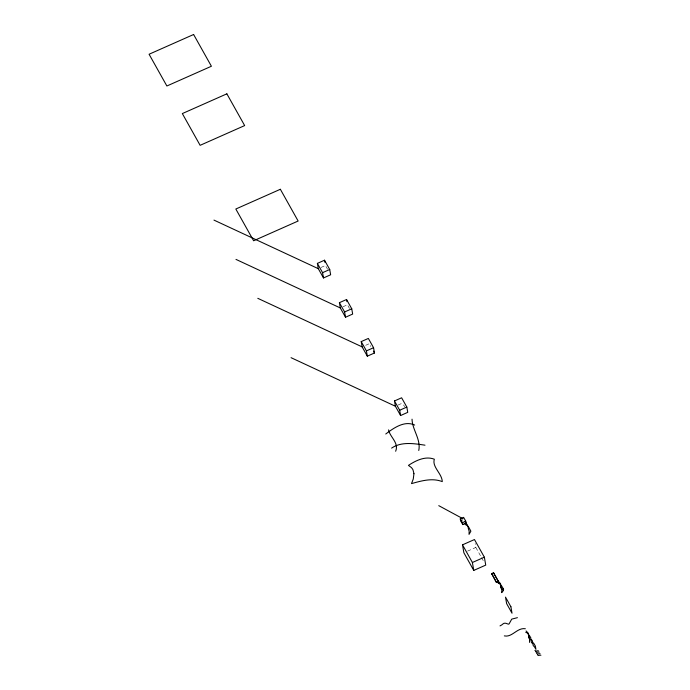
<?xml version="1.0" encoding="UTF-8"?>
<svg xmlns="http://www.w3.org/2000/svg" width="690" height="690" viewBox="0 0 690 690"><rect width="100%" height="100%" fill="white"/><g stroke="black" fill="none" stroke-linecap="round" stroke-linejoin="round"><path stroke-width="0.52" stroke-dasharray="3.45 2.59" d="M320.971 267.478L325.439 265.495L327.517 269.212M342.99 306.774L347.458 304.79M365.7 345.302L369.271 343.715L370.832 346.501M398.07 405.056L402.537 403.072M467.553 551.12L475.833 547.446L475.151 543.487M347.976 305.722L349.537 308.508M403.581 404.927L404.616 406.781M475.833 547.446L481.042 556.744M481.56 557.667L483.647 561.393"/><path stroke-width="1.03" d="M418.77 450.484C421.081 439.271 412.24 429.767 412.034 419.166M529.575 642.416L529.489 638.612A7.694 6.486 -9.8 0 1 528.678 636.991L528.428 633.472L525.737 632.29M395.663 451.26C399.148 442.747 390.066 437.296 388.548 429.887M385.762 434.001C393.705 428.041 404.375 420.331 414.673 425.04M391.61 448.112C401.339 441.428 414.06 443.541 424.997 445.188M317.383 263.382L324.524 260.216L329.725 269.497L330.639 274.784L323.498 277.949L318.288 268.669L317.383 263.382L322.584 272.671L323.498 277.949M322.584 272.671L329.725 269.497M339.402 302.677L346.544 299.512L351.753 308.792L352.659 314.071L345.518 317.245L340.317 307.964L339.402 302.677L344.603 311.966L345.518 317.245M344.603 311.966L351.753 308.792M361.215 341.602L368.356 338.436L373.566 347.717L374.472 352.995L367.33 356.169L362.129 346.88L361.215 341.602L366.416 350.891L367.33 356.169M366.416 350.891L373.566 347.717M394.482 400.959L401.623 397.794L406.824 407.074L407.738 412.353L400.597 415.527L395.387 406.238L394.482 400.959L399.683 410.248L400.597 415.527M399.683 410.248L406.824 407.074M460.282 518.837L463.602 517.371L465.759 521.217L466.078 523.098L462.766 524.573L460.609 520.726L460.282 518.837L462.438 522.684L462.766 524.573M460.609 520.726L462.266 519.993M462.438 522.684L465.759 521.217M462.507 544.841L474.47 539.537L484.363 557.192L485.734 565.11L473.771 570.414L463.87 552.75L462.507 544.841L472.4 562.497L473.771 570.414M472.4 562.497L484.363 557.192M491.703 573.657L493.626 572.803L498.327 581.196L496.49 582.515L491.703 573.657L496.49 582.515M491.78 574.123L493.626 572.803M496.403 582.05L498.327 581.196M517.422 617.671L511.73 619.128L509.091 623.898A1.785 1.509 -9.8 0 1 508.383 624.157C502.838 621.69 503.778 624.364 500.017 625.899M525.34 628.737C517.129 627.408 512.23 637.655 504.321 635.878M538.467 650.86L538.14 650.808A2.286 1.932 -9.8 0 0 537.337 650.843L535.983 651.119L534.914 650.42M539.183 652.154L538.864 652.102A2.286 1.932 -9.8 0 0 538.062 652.128L536.708 652.404L535.638 651.705M540.089 653.758L539.761 653.706A2.286 1.932 -9.8 0 0 538.959 653.741L537.605 654.017L536.535 653.318M540.917 655.241L540.589 655.19A2.286 1.932 -9.8 0 0 539.787 655.215L538.433 655.491L537.363 654.793M503.07 588.389L501.518 585.724A5.063 4.269 -9.8 0 0 501.018 585.267L500.552 584.896A0.888 0.75 -9.8 0 1 500.371 584.594L500.172 583.602A4.287 3.614 -9.8 0 0 499.888 582.912L498.197 581.17L497.594 581.851A3.295 1.259 19.3 0 0 497.844 582.515L500.535 583.697L500.785 587.216A7.694 6.486 -9.8 0 0 501.535 588.794L503.398 590.243M531.291 640.018L528.954 637.957L528.79 636.258A10.04 8.47 -9.8 0 0 528.368 634.076M213.96 220.101L318.288 268.669M235.98 259.397L340.317 307.964M257.793 298.322L362.129 346.88M291.059 357.679L395.387 406.238M438.754 505.658L462.999 518.751M526.099 630.945L527.781 632.678A4.287 3.614 -9.8 0 1 528.074 633.377L528.264 634.369A0.888 0.75 -9.8 0 0 528.445 634.662L528.911 635.033A5.063 4.269 -9.8 0 1 529.411 635.499L530.964 638.155M373.437 351.141L374.472 352.995M465.224 521.562L466.078 523.098M493.704 573.269L498.413 581.661M346.544 299.512L346.915 301.625M324.524 260.216L324.887 262.329M468.243 528.221L469.157 531.274L469.027 534.379L470.891 531.197L468.864 527.462A5.063 4.269 -9.8 0 0 468.372 527.005L467.906 526.634A0.888 0.75 -9.8 0 1 467.716 526.332L467.527 525.34A4.287 3.614 -9.8 0 0 467.234 524.641L465.552 522.908L464.939 523.589A3.467 1.32 19.3 0 0 465.716 524.754L467.82 526.039A10.04 8.47 -9.8 0 1 468.165 527.393M503.053 588.398A5.348 2.751 -29.3 0 1 503.441 590.235A7.124 3.666 -29.3 0 1 501.647 592.632L501.854 589.872L500.897 586.491A10.04 8.47 -9.8 0 0 500.474 584.301L498.361 583.016A3.752 1.432 19.3 0 1 497.844 582.515M413.948 473.702L413.258 479.041L411.507 483.612C421.34 480.852 432.328 477.687 442.281 481.62C442.04 473.573 431.802 466.889 434.338 459.212C425.376 455.745 415.872 460.515 408.446 465.388L411.24 467.449A11.532 9.72 -9.8 0 1 413.025 469.933L413.948 473.702M193.614 34.5L149.083 54.243L166.876 85.991L211.407 66.249L193.614 34.5M226.863 93.831L182.333 113.574L200.126 145.323L244.657 125.58L226.863 93.831M280.356 189.276L235.825 209.018L253.618 240.767L298.14 221.024L280.356 189.276M531.214 639.44L530.86 639.182L531.429 642.468L532.697 643.718A3.804 3.209 -9.8 0 1 533.008 644.382L533.223 645.555A0.888 0.75 -9.8 0 0 533.405 645.849L533.87 646.22A5.063 4.269 -9.8 0 1 534.37 646.685L535.923 649.342L535.362 646.056L533.801 643.399A5.063 4.269 -9.8 0 0 533.31 642.933L532.835 642.562A0.888 0.75 -9.8 0 1 532.654 642.269L532.439 641.096A3.804 3.209 -9.8 0 0 532.128 640.432L531.214 639.44M510.902 606.752L505.503 597.126L506.624 603.595L512.014 613.22L510.902 606.752"/></g></svg>
